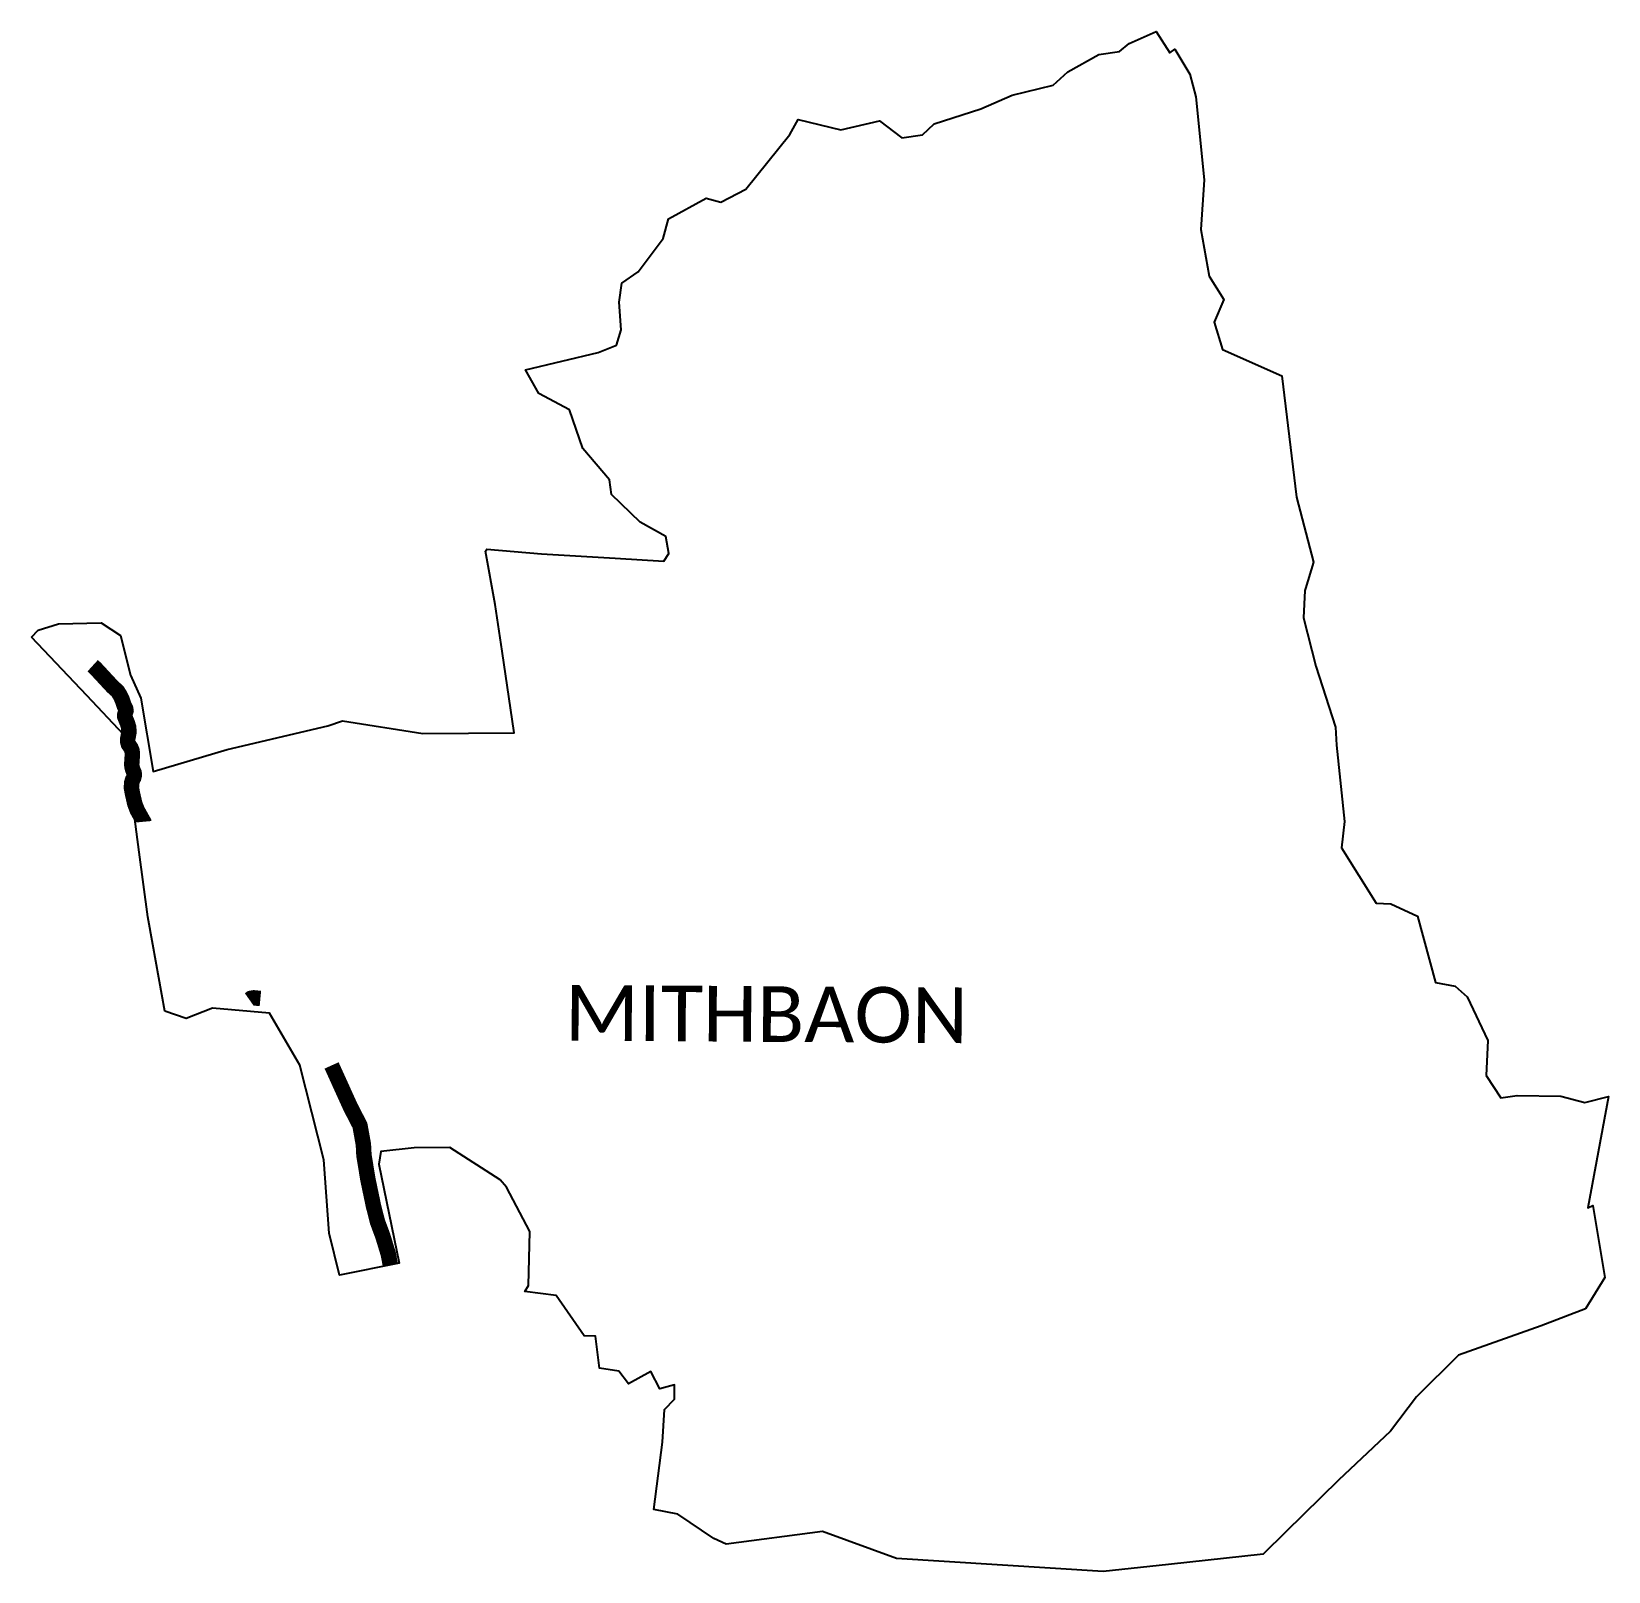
# Model space of a CAD drawing. Header units: metres. Extents: x 328606 to 333715, y 1800923 to 1805912.
import ezdxf

# ---------------------------------------------------------------- set-up
doc = ezdxf.new("R2010")
doc.units = ezdxf.units.M
doc.layers.add('NATURALLY PROTECTED', color=3, linetype='Continuous')
doc.layers.add('VILLAGE NAME', color=250, linetype='Continuous')

msp = doc.modelspace()

# ---------------------------------------------------------------- linework, layer by layer
at = {"color": 3}
msp.add_lwpolyline([(328605.5525608648, 1803950.404295372), (328627.5551423071, 1803972.33118163), (328692.4997982662, 1803993.046550117), (328831.5545198602, 1803996.836476563), (328894.2512938543, 1803955.352077932), (328926.6023059268, 1803827.174393449), (328959.7978049242, 1803752.49502827), (328999.6725383153, 1803514.86110878), (329239.5822222444, 1803586.19181154), (329565.9799472966, 1803662.603830271), (329613.290516342, 1803678.811875975), (329873.7527561693, 1803637.767587903), (330169.2914218478, 1803639.914491226), (330130.6028378589, 1803904.362377032), (330107.3352687179, 1804056.06141038), (330076.357975297, 1804228.449519593), (330080.9025667516, 1804235.623277772), (330258.1110970623, 1804220.616059349), (330496.9892852767, 1804205.900887332), (330653.7139432064, 1804196.65879979), (330670.6240549372, 1804221.40312827), (330660.5141596713, 1804276.717109681), (330577.4578359979, 1804322.913397034), (330485.173913112, 1804412.43598497), (330478.7075334698, 1804460.354438021), (330391.9798785993, 1804561.623718182), (330348.2272466691, 1804686.926205296), (330248.7860257641, 1804739.939823964), (330206.5132472468, 1804816.206363247), (330441.5930952253, 1804872.421190171), (330501.312115458, 1804896.701983384), (330515.7043311506, 1804945.72606806), (330509.7066578018, 1805036.016307822), (330517.6598540166, 1805096.591886705), (330570.6687427149, 1805134.358208249), (330652.5267062365, 1805241.74188056), (330668.8836878235, 1805305.222351997), (330791.4305752378, 1805372.189167273), (330838.7444097938, 1805359.902508775), (330920.3317468318, 1805401.358829483), (331062.7111950206, 1805579.209677393), (331088.9844754128, 1805627.490455547), (331228.1962871496, 1805594.473878995), (331353.4175275788, 1805623.039926241), (331425.7587012384, 1805568.225886743), (331492.2041765738, 1805577.583440837), (331529.6107400501, 1805613.6146261), (331681.7978613498, 1805661.724411919), (331782.4106417362, 1805706.202243311), (331915.6446832053, 1805739.10542783), (331963.0339106438, 1805782.182797682), (332063.453917652, 1805838.468375989), (332131.0851561758, 1805847.963698318), (332161.8524454271, 1805874.110792739), (332249.8482906913, 1805912.450011801), (332294.2270903243, 1805843.392057172), (332309.9726528981, 1805854.813646746), (332358.2222942392, 1805774.738205406), (332377.7860125465, 1805700.719637838), (332405.2448057729, 1805432.391490189), (332393.8382634432, 1805271.424245594), (332420.9431855984, 1805120.005643842), (332468.8965784137, 1805044.114134794), (332437.4594207041, 1804971.157224192), (332464.4988992231, 1804882.225007405), (332656.9578731129, 1804797.369826611), (332703.79352034, 1804404.09744417), (332759.3579371024, 1804193.570004606), (332733.3112423868, 1804108.218483099), (332731.136142925, 1804101.090974195), (332727.0488437667, 1804012.940132566), (332766.4020718334, 1803855.784875218), (332830.3874425057, 1803657.911130384), (332833.4846662595, 1803600.114915109), (332860.1892916317, 1803352.934068348), (332850.1411885595, 1803267.029902112), (332962.4080118744, 1803087.93664489), (333009.3552895421, 1803086.080992959), (333095.9620679767, 1803046.359939306), (333154.4522271522, 1802831.18088729), (333218.1366768813, 1802818.825290139), (333256.8209302328, 1802784.385872714), (333323.9900454556, 1802643.285996391), (333318.8038910987, 1802530.192535785), (333365.66621419, 1802456.852654256), (333419.0600711831, 1802465.31593752), (333560.930099492, 1802462.759687085), (333638.2581593913, 1802442.744120912), (333714.9082680505, 1802461.461852137), (333647.6529238195, 1802101.491151756), (333663.9495020466, 1802108.232135998), (333702.6986362127, 1801875.653501547), (333640.7776234538, 1801773.743419972), (333496.6105754516, 1801718.29671948), (333228.6024618943, 1801623.284506452), (333093.2545931882, 1801488.13252842), (333008.9355966644, 1801377.538849), (332840.6766286995, 1801218.112378767), (332669.2818493973, 1801051.217237791), (332596.1927167685, 1800979.130791383), (332289.8469874089, 1800945.811354724), (332077.5042250992, 1800922.71607204), (331408.6321062895, 1800965.050256226), (331168.7235959512, 1801052.185280075), (330856.5661926831, 1801010.924683504), (330816.1139655388, 1801030.034647821), (330699.9559910222, 1801108.791961143), (330621.431678639, 1801123.918444598), (330649.8902851779, 1801341.433495917), (330656.9027941049, 1801447.361794431), (330689.0245731842, 1801480.834958057), (330688.5709466629, 1801527.444253786), (330641.7820990533, 1801514.991252079), (330611.9875940031, 1801570.398591223), (330539.3242350471, 1801530.227816567), (330508.116596131, 1801572.184945405), (330446.0880037884, 1801581.683204404), (330433.0643188527, 1801685.640253592), (330396.6326097875, 1801685.861552249), (330305.7051232781, 1801816.574669862), (330203.8333982934, 1801829.630622847), (330216.052082913, 1801849.136560888), (330219.9853358518, 1802024.32838371), (330144.7899996181, 1802167.588404799), (330123.6496124311, 1802191.973700099), (329960.7726364119, 1802296.958591983), (329845.3803251128, 1802295.180497977), (329736.9664411809, 1802283.919263136), (329730.3020876609, 1802242.479562958), (329796.8423590315, 1801921.662885239), (329603.8106616021, 1801883.282221753), (329569.4981687478, 1802019.309307073), (329552.2538727931, 1802256.003551565), (329474.8082213446, 1802562.82843697), (329376.5845403277, 1802731.57850313), (329192.3230068176, 1802747.4707128), (329107.0861339045, 1802714.095721441), (329037.0222791978, 1802738.126503103), (328998.2812516148, 1802953.8990736), (328982.2132515772, 1803043.391631934), (328954.6927429502, 1803253.827844016), (328922.3479107392, 1803501.153359075), (328905.0675193456, 1803633.288275527), (328784.4539669213, 1803760.989709466), (328605.5525608648, 1803950.404295372)], dxfattribs=at)
at = {"layer": 'NATURALLY PROTECTED', "color": 116, "true_color": 0x136734, "const_width": 50, "flags": 128}
for points in [[(328803.6130899368, 1803857.5761688), (328812.6562978569, 1803849.320740348), (328832.1602610845, 1803828.246220658), (328853.006210817, 1803805.721651012), (328867.7548771954, 1803789.785348407), (328884.0038445071, 1803775.269185523), (328892.5314724388, 1803761.607722089), (328899.5542248531, 1803746.693210115), (328905.6991332156, 1803727.892786994), (328910.5899786471, 1803718.241913559), (328911.593228992, 1803711.849905331), (328909.3504255351, 1803704.39473602), (328907.3479909418, 1803697.738562523), (328907.7201437245, 1803691.986842795), (328911.7331451042, 1803682.335969359), (328916.1496526749, 1803671.714703239), (328920.1384759897, 1803658.57604063), (328921.3925389209, 1803642.909282197), (328918.8844130586, 1803629.247818763), (328916.8863931148, 1803618.364841632), (328917.3795375412, 1803610.447395642), (328919.6368508173, 1803602.551416165), (328927.6742541487, 1803590.951587964), (328931.3120730646, 1803582.052439319), (328932.1899171164, 1803569.017500155), (328931.1866667715, 1803553.977265992), (328930.1484875308, 1803538.413395058), (328930.9348177696, 1803530.093701749), (328933.1921310457, 1803521.320275293), (328937.957570184, 1803510.541553837), (328938.4591953564, 1803502.269451131), (328936.3272883735, 1803493.871626236), (328932.8159121663, 1803487.354417488), (328930.3036406414, 1803479.147001717), (328929.0495777103, 1803462.602796305), (328932.5609539175, 1803443.426771623), (328940.0956956607, 1803410.385832662), (328948.1227348357, 1803389.203991312), (328953.891424319, 1803378.926593606), (328962.3905327808, 1803363.784728533), (328968.8417641456, 1803352.291325981), (328968.871107681, 1803351.976070555)], [(329310.9936170773, 1802775.908721227), (329316.5653875878, 1802779.83219253), (329325.8091787306, 1802781.350770507), (329342.1441257204, 1802779.83219253), (329347.0998183046, 1802779.371486681)], [(329577.7634930949, 1802562.415351633), (329614.6520006563, 1802481.033847604), (329638.7631610818, 1802427.841061313), (329669.5923940278, 1802368.117585071), (329680.7504448679, 1802306.487107312), (329682.5734999885, 1802271.460175099), (329695.1400396911, 1802194.400298226), (329712.9726072887, 1802109.044321881), (329726.1413044813, 1802056.605127314), (329743.59039829, 1802009.655453892), (329761.4177838094, 1801951.344876594), (329768.0867810105, 1801915.945388175)]]:
    msp.add_lwpolyline(points, dxfattribs=at)

# ---------------------------------------------------------------- texts
at = {"layer": 'VILLAGE NAME', "insert": (330333.7585215569, 1802823.498155594), "char_height": 180.3447867375013, "attachment_point": 1, "rotation": 359.6139074393432}
msp.add_mtext_dynamic_manual_height_columns('{\\fCalibri|b0|i0|c0|p34;MITHBAON}', width=1779.605252817094, gutter_width=901.7239336875066, heights=[0], dxfattribs=at)

doc.saveas('drawing.dxf')
